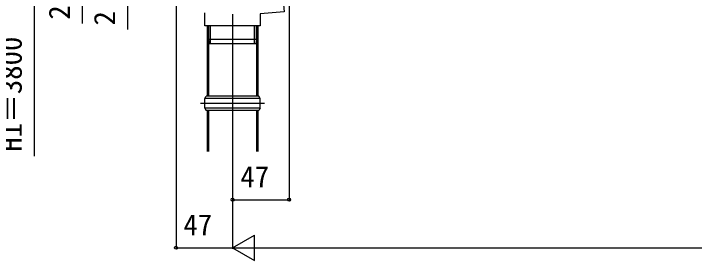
# Model space of a CAD drawing. Units: millimetres, scale not verified. Extents: x -1050 to 1050, y -1570 to 1562.
# Drawn here: x -757 to -191, y -1154 to -949 of the extents above; entities that cross this region are included whole.
import ezdxf
from ezdxf.enums import TextEntityAlignment as Align

# ---------------------------------------------------------------- set-up
doc = ezdxf.new("R2010")
doc.units = ezdxf.units.MM
doc.header["$LTSCALE"] = 8
doc.layers.add('0-5_YKK_13', color=4, linetype='Continuous')
doc.layers.add('0-6_YKK_D', color=6, linetype='Continuous')
doc.styles.add('ＭＳ ゴシック', font='')
doc.styles.get('ＭＳ ゴシック').set_extended_font_data('MS Gothic')

msp = doc.modelspace()

# ---------------------------------------------------------------- linework, layer by layer
at = {"layer": '0-5_YKK_13'}
for p, q in [((-598, -959.022), (-598, -948.106)), ((-552, -949.022), (-552, -959.022)), ((-552, -959.022), (-598, -959.022)), ((-596, -959.022), (-596, -1017.472)), ((-595, -970.022), (-595, -959.022)), ((-595, -959.022), (-595, -1017.472)), ((-593.4, -974.022), (-593.4, -959.022)), ((-556.6, -974.022), (-556.6, -959.022)), ((-555, -970.022), (-555, -959.022)), ((-555, -959.022), (-555, -1017.472)), ((-554, -959.022), (-554, -1017.472)), ((-595, -970.022), (-594.4, -974.022)), ((-595, -970.022), (-555, -970.022)), ((-598, -1019.472), (-597, -1017.472)), ((-553, -1017.472), (-597, -1017.472)), ((-552, -1019.472), (-553, -1017.472)), ((-601.73, -1023.472), (-548.521, -1023.472)), ((-552, -1019.472), (-598, -1019.472)), ((-598, -1027.472), (-598, -1019.472)), ((-552, -1027.472), (-552, -1019.472)), ((-552, -1027.472), (-598, -1027.472)), ((-598, -1027.472), (-597, -1029.472)), ((-553, -1029.472), (-597, -1029.472)), ((-596, -1029.472), (-596, -1063.645)), ((-595, -1029.472), (-595, -1063.645)), ((-555, -1029.472), (-555, -1063.645)), ((-554, -1029.472), (-554, -1063.645)), ((-552, -1027.472), (-553, -1029.472))]:
    msp.add_line(p, q, dxfattribs=at)
for points in [[(-536.085, -901.454), (-532.076, -947.279), (-552, -949.022)], [(-555, -970.022), (-555.6, -974.022), (-594.4, -974.022)]]:
    msp.add_lwpolyline(points, dxfattribs=at)
at = {"layer": '0-6_YKK_D'}
for p, q in [((-700, -898.472), (-700, -957.127)), ((-622, -896.972), (-622, -1144.645)), ((-528, -896.972), (-528, -1104.645)), ((-740, -914.472), (-740, -1067.434)), ((-575, -949.218), (-575, -1104.645)), ((-575, -949.218), (-575, -1144.645)), ((-575, -949.218), (-575, -1144.645)), ((-575, -1103.645), (-528, -1103.645)), ((-575, -1143.645), (-556.813, -1133.145)), ((-556.813, -1154.145), (-556.813, -1133.145)), ((-622, -1143.645), (-575, -1143.645)), ((-575, -1143.645), (-556.813, -1154.145)), ((-575, -1143.645), (-538.627, -1143.645)), ((-554, -1143.645), (554, -1143.645))]:
    msp.add_line(p, q, dxfattribs=at)
msp.add_lwpolyline([(-700, -894.722), (-662.423, -913.519), (-662.423, -961.974)], dxfattribs=at)
for centre in [(-575, -1103.645), (-528, -1103.645), (-622, -1143.645)]:
    msp.add_circle(centre, 1.275, dxfattribs=at)

# ---------------------------------------------------------------- texts
at = {"layer": '0-6_YKK_D', "style": 'ＭＳ ゴシック'}
for s, p in [('2.5', (-705, -953.899)), ('2.5', (-667.423, -958.746)), ('H1＝3800', (-745, -1063.839))]:
    msp.add_text(s, height=17.6, rotation=90, dxfattribs=at).set_placement(p, align=Align.BOTTOM_LEFT)
for p in [(-568.477, -1098.645), (-615.84, -1138.645)]:
    msp.add_text('47', height=17.6, dxfattribs=at).set_placement(p, align=Align.BOTTOM_LEFT)

doc.saveas('drawing.dxf')
